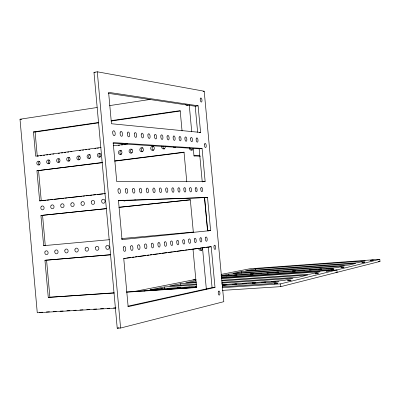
<?xml version="1.0" encoding="UTF-8"?>
<svg xmlns="http://www.w3.org/2000/svg" width="400" height="400" viewBox="0 0 400 400"><rect width="100%" height="100%" fill="white"/><g stroke="black" fill="none" stroke-linecap="round" stroke-linejoin="round"><path stroke-width="0.6" d="M120.59 328.035L223.82 301.68L204.205 91.23L97.29 71.795L93.975 72.355L117.225 328.205L120.59 328.035L97.29 71.795M117.225 328.205L119.03 327.745M222.36 290.39L280.845 286.625L380 261.43L379.795 259.32L249.775 268.79L221.03 274.445M222.105 287.69L280.585 283.86L379.795 259.32M127.865 306.19L212.075 287.645L215.005 287.455L211.215 246.73L208.88 246.925M215.005 287.455L128.14 306.665L123.755 258.59L211.215 246.73M143.96 291.045L146.885 290.46L196.73 287.15M196.635 284.805L164.315 286.99L152.695 289.305L196.345 286.39M196.235 282.665L180.675 283.73L169.765 285.905L196.47 284.09M195.935 280.69L185.795 282.71L196.37 281.985M221.055 275.685L228.815 274.14L344.35 265.915L337.26 267.625L221.105 275.835M241.505 271.61L233.03 273.3L349.115 265.01L355.78 263.395L241.505 271.61L241.65 273.175M255.295 268.865L245.495 270.815L357.515 262.74L365.235 260.88L255.295 268.865L255.435 270.38M132.92 291.765L195.955 279.375M110.465 254.73L44.955 260.29L48.27 297.375L113.93 292.835M115.76 308.1L37.265 312.76L20 119.225L97.165 107.495M109.515 105.62L150.26 99.425M203.065 91.4L204.205 91.23M108.405 93.33L195.21 106.235L198.11 105.81L200.585 132.435L199.425 132.59M101.08 147.445L35.64 156.175L33.47 131.92L98.81 122.445M111.135 120.655L180.175 110.645L182.06 131.02M33.47 131.92L35.105 132.04L98.745 122.82M111.1 121.03L180.3 111.01M123.535 258.44L125.39 258.19M126.63 258.025L130.96 257.435M132.195 257.27L134.055 257.02M135.29 256.85L137.145 256.6M138.385 256.435L145.81 255.43M147.045 255.26L148.9 255.01M150.14 254.84L151.995 254.59M153.23 254.425L157.565 253.84M158.8 253.67L160.655 253.42M161.895 253.25L166.845 252.58M168.08 252.415L172.41 251.83M173.65 251.66L175.505 251.41M176.745 251.245L184.165 250.24M185.405 250.07L187.26 249.82M188.5 249.65L190.355 249.4M191.59 249.235L199.015 248.23M200.255 248.06L205.205 247.39M206.44 247.225L208.295 246.975L212.075 287.645M113.43 145.8L127.63 143.905M38.51 156.075L37.27 156.24L35.105 132.04M40.365 155.825L41.605 155.66M43.46 155.415L44.695 155.25M46.555 155L47.79 154.835M49.65 154.59L50.885 154.425M52.74 154.175L53.98 154.01M58.31 153.435L59.55 153.27M61.405 153.02L62.645 152.855M64.5 152.61L65.74 152.445M67.595 152.195L68.83 152.03M70.69 151.785L71.925 151.62M79.35 150.63L80.59 150.465M82.445 150.215L83.685 150.05M85.54 149.805L86.78 149.64M88.635 149.395L89.87 149.23M94.825 148.57L96.06 148.405M97.3 148.24L98.535 148.075M118.34 145.435L119.575 145.27M121.43 145.02L122.67 144.855M124.525 144.61L125.765 144.445M199.13 148.385L202.24 181.83L205.15 181.5L202.07 148.425L199.17 148.795L112.995 143.25M45.605 200.345L39.64 200.88L36.94 170.745L102.445 162.46M114.805 160.9L184.02 152.145L186.775 181.885M36.94 170.745L102.37 162.71M114.76 161.145L184.135 152.38M193.29 148.505L193.975 155.9L199.765 155.185M196.495 286.7L195.395 286.87L196.77 286.855M39.64 200.88L105.27 193.525M46.85 200.205L49.33 199.925M50.57 199.785L53.055 199.51M54.295 199.37L63.605 198.325M64.845 198.19L67.33 197.91M68.57 197.77L81.605 196.31M82.845 196.17L84.705 195.965M85.945 195.825L88.43 195.545M89.67 195.405L92.155 195.13M93.395 194.99L95.875 194.71M97.12 194.575L102.705 193.945M103.945 193.81L105.185 193.67M118.27 200.775L207.53 197.495L210.605 230.585L121.81 239.625M109.48 239.69L43.645 245.665L40.945 215.475L106.65 208.565M119.045 207.265L190.33 199.77L193.32 232.075M40.945 215.475L106.555 208.665M118.98 207.36L190.425 199.85M43.645 245.665L45.26 245.505L42.565 215.39M121.51 238.585L193.415 232.055M210.605 230.585L207.695 230.845L204.62 197.8M44.955 260.29L110.84 254.765M378.135 261.565L380 261.43M221.63 276.37L333.725 268.475L327.675 269.935L221.455 277.37M192.9 279.975L196.015 279.755M221.575 277.975L336.895 269.93L337.125 272.325L335.88 272.41M221.32 278.615L320.15 271.75L310.165 274.16L221.865 280.23M221.755 280.915L307.65 275.035L298.95 277.14L221.935 282.365M221.5 283.13L292.975 278.305L283.645 280.555L221.91 284.68M222.275 285.45L278.97 281.68L270.945 283.615L222.325 286.82M126.37 292.005L196.64 287.34M48.27 297.375L114.315 292.995M126.775 292.17L196.56 287.54L193 249.125M39.51 312.4L42.62 312.215M46.35 311.99L49.46 311.805M53.19 311.585L56.3 311.4M60.03 311.18L63.14 310.995M66.87 310.77L69.98 310.585M73.71 310.365L76.195 310.215M79.93 309.995L83.035 309.81M86.77 309.585L89.875 309.4M93.61 309.18L96.715 308.995M100.445 308.775L103.555 308.59M107.285 308.365L109.775 308.22M113.505 307.995L115.99 307.85M207.53 197.495L118.465 200.525L122.03 239.64M205.15 181.5L116.74 181.625L113.185 142.605L202.07 148.425M193.975 155.9L200.41 156.22M20 119.225L21.66 119.375M200.585 132.435L111.465 123.75L108.605 92.355L198.11 105.81M93.975 72.355L95.2 72.575M280.585 283.86L280.845 286.625M228.815 274.14L228.915 275.21M204.48 197.775L207.545 230.735M195.21 106.235L197.635 132.315M189.225 104.735L191.745 131.86M202.49 247.615L206.35 289.175M180.675 283.73L180.84 285.5M164.315 286.99L164.485 288.82M38.57 170.77L41.265 200.83M46.565 260.09L49.88 297.085M192.285 150.2A2.08 1.875 -86.4 0 1 190.715 148.385M202.055 250.205A2.095 1.9 82.3 0 1 199.97 248.275M39.41 164.945A1.95 1.645 -89.4 0 1 38.43 163.12A1.95 1.645 -89.4 0 1 39.485 161.345M49.27 163.675A1.96 1.66 -89.3 0 1 48.285 161.84A1.96 1.66 -89.3 0 1 49.345 160.055M59.22 162.39A1.97 1.675 -89.1 0 1 58.23 160.545A1.97 1.675 -89.1 0 1 59.3 158.75M69.27 161.095A1.98 1.695 -89 0 1 68.265 159.24A1.98 1.695 -89 0 1 69.35 157.44M79.41 159.785A1.99 1.71 -88.8 0 1 78.42 157.665A1.99 1.71 -88.8 0 1 79.925 155.99M90.08 158.61A2 1.725 -88.6 0 1 88.625 156.595A2 1.725 -88.6 0 1 90.17 154.65M99.985 157.13A2.005 1.74 -88.4 0 1 98.955 155.255A2.005 1.74 -88.4 0 1 100.07 153.425M121.395 154.57A2.025 1.775 -87.9 0 1 119.9 152.53A2.025 1.775 -87.9 0 1 121.49 150.555M131.585 153.05A2.035 1.79 -87.7 0 1 132.135 149.16M142.78 151.815A2.045 1.81 -87.4 0 1 142.88 147.755M153.63 150.415A2.055 1.825 -87.1 0 1 153.73 146.34M164.58 149A2.065 1.845 -86.8 0 1 163.19 146.14M175.18 147.425A2.08 1.86 -86.4 0 1 174.765 147.15M202.325 247.6A2.1 1.9 82.3 0 1 200.985 250.35A2.1 1.9 82.3 0 1 198.65 248.455M193.1 148.365A2.085 1.88 -86.4 0 1 190.945 150.12A2.085 1.88 -86.4 0 1 189.385 147.755M188.16 104.925A2.03 1.82 -81.9 0 1 185.61 104.555M165.205 146.105A2.075 1.85 -86.8 0 1 163.43 148.94A2.075 1.85 -86.8 0 1 161.79 146.045M175.66 147.1A2.085 1.865 -86.5 0 1 173.39 147.06M135.315 199.845A2.04 1.8 88.2 0 1 134.845 199.825M125.82 200.265A2.03 1.785 88.1 0 1 122.995 200.15M245.17 274.385L242.235 274.67L245.17 274.385M242.56 283.73L246.01 283.445L242.56 283.73M236.405 284.06L232.97 284.395L236.405 284.06M237.005 274.965L234.08 275.245L237.005 274.965M226.88 284.695L223.455 285.03L226.88 284.695M228.895 275.535L225.98 275.82L228.895 275.535M189.55 287.18L186.165 287.51L189.55 287.18M180.405 287.79L177.03 288.12L180.405 287.79M171.33 288.395L167.97 288.725L171.33 288.395M162.33 288.995L158.985 289.325L162.33 288.995M153.405 289.59L150.065 289.915L153.405 289.59M373.26 260.08L370.525 260.31L373.26 260.08M364.785 262.16L361.905 262.425L364.785 262.16M343.99 267.25L340.95 267.525L343.99 267.25M333.775 269.74L330.705 270L333.775 269.74M329.325 270.83L326.24 271.085L329.325 270.83M318.345 273.525L315.065 273.82L318.345 273.525M330.145 268.41L327.09 268.685L330.145 268.41M291.095 280.19L287.595 280.48L291.095 280.19M321.365 269.03L318.33 269.305L321.365 269.03M277.54 283.5L274.03 283.79L277.54 283.5M312.655 269.645L309.605 269.9L312.655 269.645M275.32 281.49L271.81 281.78L275.32 281.49M304.005 270.255L300.99 270.525L304.005 270.255M265.47 282.145L261.99 282.46L265.47 282.145M255.7 282.8L252.23 283.085L255.7 282.8M295.42 270.86L292.4 271.115L295.42 270.86M286.895 271.46L283.89 271.715L286.895 271.46M278.43 272.06L275.45 272.33L278.43 272.06M270.025 272.65L267.05 272.9L270.025 272.65M261.68 273.24L258.725 273.505L261.68 273.24M253.395 273.825L250.45 274.09L253.395 273.825M218.355 291.755A2.055 0.84 86.3 0 0 219.05 295.085A2.055 0.84 86.3 0 0 219.825 292.34A2.055 0.84 86.3 0 0 218.355 291.755M214.065 245.9A2.135 0.875 85.2 0 0 214.785 249.405A2.135 0.875 85.2 0 0 215.605 246.65A2.135 0.875 85.2 0 0 214.065 245.9M204.475 144.365A2.12 0.865 82.8 0 0 205.535 147.57A2.12 0.865 82.8 0 0 206 144.465A2.12 0.865 82.8 0 0 204.475 144.365M200.265 98.87A2.065 0.84 81.7 0 0 201.295 102.05A2.065 0.84 81.7 0 0 201.755 99.105A2.065 0.84 81.7 0 0 200.265 98.87M112.77 131.895A2.53 1.225 81.7 0 0 114.19 135.735A2.53 1.225 81.7 0 0 114.92 132.06A2.53 1.225 81.7 0 0 112.77 131.895M120.16 132.51A2.495 1.19 81.8 0 0 121.55 136.305A2.495 1.19 81.8 0 0 122.26 132.675A2.495 1.19 81.8 0 0 120.16 132.51M127.365 133.115A2.465 1.165 81.9 0 0 128.73 136.86A2.465 1.165 81.9 0 0 129.41 133.275A2.465 1.165 81.9 0 0 127.365 133.115M134.395 133.705A2.435 1.135 82 0 0 135.73 137.405A2.435 1.135 82 0 0 136.39 133.86A2.435 1.135 82 0 0 134.395 133.705M141.25 134.28A2.405 1.105 82 0 0 142.555 137.93A2.405 1.105 82 0 0 143.2 134.43A2.405 1.105 82 0 0 141.25 134.28M147.945 134.84A2.375 1.08 82.1 0 0 149.22 138.445A2.375 1.08 82.1 0 0 149.845 134.985A2.375 1.08 82.1 0 0 147.945 134.84M154.475 135.385A2.35 1.055 82.2 0 0 155.73 138.95A2.35 1.055 82.2 0 0 156.335 135.53A2.35 1.055 82.2 0 0 154.475 135.385M160.855 135.92A2.32 1.03 82.2 0 0 162.085 139.44A2.32 1.03 82.2 0 0 162.67 136.06A2.32 1.03 82.2 0 0 160.855 135.92M167.085 136.44A2.295 1.005 82.3 0 0 168.29 139.92A2.295 1.005 82.3 0 0 168.86 136.58A2.295 1.005 82.3 0 0 167.085 136.44M173.175 136.95A2.265 0.985 82.4 0 0 174.355 140.39A2.265 0.985 82.4 0 0 174.905 137.085A2.265 0.985 82.4 0 0 173.175 136.95M179.125 137.45A2.24 0.96 82.4 0 0 180.28 140.85A2.24 0.96 82.4 0 0 180.815 137.58A2.24 0.96 82.4 0 0 179.125 137.45M184.94 137.935A2.215 0.94 82.5 0 0 186.075 141.295A2.215 0.94 82.5 0 0 186.595 138.065A2.215 0.94 82.5 0 0 184.94 137.935M190.625 138.41A2.19 0.92 82.5 0 0 191.74 141.735A2.19 0.92 82.5 0 0 192.245 138.535A2.19 0.92 82.5 0 0 190.625 138.41M196.19 138.88A2.165 0.9 82.6 0 0 197.28 142.165A2.165 0.9 82.6 0 0 197.77 139A2.165 0.9 82.6 0 0 196.19 138.88M200.795 188.46A2.165 0.905 83.8 0 0 201.885 191.675A2.165 0.905 83.8 0 0 202.365 188.425A2.165 0.905 83.8 0 0 200.795 188.46M195.28 188.545A2.19 0.925 83.8 0 0 196.385 191.795A2.19 0.925 83.8 0 0 196.885 188.51A2.19 0.925 83.8 0 0 195.28 188.545M189.64 188.63A2.215 0.945 83.7 0 0 190.77 191.915A2.215 0.945 83.7 0 0 191.28 188.595A2.215 0.945 83.7 0 0 189.64 188.63M183.87 188.72A2.24 0.965 83.7 0 0 185.02 192.04A2.24 0.965 83.7 0 0 185.545 188.68A2.24 0.965 83.7 0 0 183.87 188.72M177.97 188.81A2.265 0.99 83.7 0 0 179.14 192.17A2.265 0.99 83.7 0 0 179.685 188.77A2.265 0.99 83.7 0 0 177.97 188.81M171.93 188.9A2.29 1.01 83.7 0 0 173.125 192.305A2.29 1.01 83.7 0 0 173.685 188.865A2.29 1.01 83.7 0 0 171.93 188.9M165.75 188.995A2.32 1.035 83.7 0 0 166.97 192.44A2.32 1.035 83.7 0 0 167.545 188.96A2.32 1.035 83.7 0 0 165.75 188.995M159.42 189.095A2.345 1.06 83.6 0 0 160.665 192.575A2.345 1.06 83.6 0 0 161.26 189.055A2.345 1.06 83.6 0 0 159.42 189.095M152.94 189.195A2.375 1.085 83.6 0 0 154.21 192.715A2.375 1.085 83.6 0 0 154.825 189.155A2.375 1.085 83.6 0 0 152.94 189.195M146.3 189.295A2.405 1.11 83.6 0 0 147.6 192.86A2.405 1.11 83.6 0 0 148.23 189.255A2.405 1.11 83.6 0 0 146.3 189.295M139.495 189.4A2.43 1.14 83.6 0 0 140.825 193.01A2.43 1.14 83.6 0 0 141.475 189.36A2.43 1.14 83.6 0 0 139.495 189.4M132.525 189.51A2.465 1.17 83.5 0 0 133.88 193.16A2.465 1.17 83.5 0 0 134.555 189.465A2.465 1.17 83.5 0 0 132.525 189.51M125.375 189.62A2.495 1.2 83.5 0 0 126.76 193.32A2.495 1.2 83.5 0 0 127.455 189.575A2.495 1.2 83.5 0 0 125.375 189.62M118.04 189.73A2.525 1.23 83.5 0 0 119.455 193.48A2.525 1.23 83.5 0 0 120.175 189.685A2.525 1.23 83.5 0 0 118.04 189.73M205.515 237.68A2.17 0.905 85 0 0 206.255 241.24A2.17 0.905 85 0 0 207.11 238.46A2.17 0.905 85 0 0 205.515 237.68M200.045 238.31A2.195 0.925 85 0 0 200.8 241.915A2.195 0.925 85 0 0 201.675 239.1A2.195 0.925 85 0 0 200.045 238.31M194.455 238.96A2.215 0.945 85 0 0 195.22 242.6A2.215 0.945 85 0 0 196.12 239.755A2.215 0.945 85 0 0 194.455 238.96M188.735 239.62A2.245 0.965 85.1 0 0 189.515 243.3A2.245 0.965 85.1 0 0 190.435 240.42A2.245 0.965 85.1 0 0 188.735 239.62M182.885 240.295A2.27 0.99 85.1 0 0 183.68 244.02A2.27 0.99 85.1 0 0 184.625 241.105A2.27 0.99 85.1 0 0 182.885 240.295M176.9 240.99A2.295 1.015 85.1 0 0 177.705 244.755A2.295 1.015 85.1 0 0 178.675 241.805A2.295 1.015 85.1 0 0 176.9 240.99M170.77 241.695A2.32 1.035 85.1 0 0 171.59 245.505A2.32 1.035 85.1 0 0 172.59 242.52A2.32 1.035 85.1 0 0 170.77 241.695M164.495 242.42A2.35 1.06 85.1 0 0 165.335 246.275A2.35 1.06 85.1 0 0 166.36 243.255A2.35 1.06 85.1 0 0 164.495 242.42M158.07 243.165A2.38 1.085 85.2 0 0 158.925 247.065A2.38 1.085 85.2 0 0 159.98 244.005A2.38 1.085 85.2 0 0 158.07 243.165M151.49 243.925A2.405 1.115 85.2 0 0 152.36 247.875A2.405 1.115 85.2 0 0 153.44 244.775A2.405 1.115 85.2 0 0 151.49 243.925M144.745 244.705A2.435 1.14 85.2 0 0 145.63 248.7A2.435 1.14 85.2 0 0 146.745 245.56A2.435 1.14 85.2 0 0 144.745 244.705M137.835 245.505A2.465 1.17 85.2 0 0 138.735 249.55A2.465 1.17 85.2 0 0 139.88 246.37A2.465 1.17 85.2 0 0 137.835 245.505M130.745 246.325A2.5 1.2 85.2 0 0 131.665 250.42A2.5 1.2 85.2 0 0 132.84 247.195A2.5 1.2 85.2 0 0 130.745 246.325M123.475 247.165A2.53 1.23 85.3 0 0 124.41 251.315A2.53 1.23 85.3 0 0 125.625 248.045A2.53 1.23 85.3 0 0 123.475 247.165M39.73 164.34A1.955 1.65 -89.4 0 0 38.705 161.185A1.955 1.65 -89.4 0 0 36.91 163.825A1.955 1.65 -89.4 0 0 39.73 164.34M49.63 163.06A1.965 1.665 -89.3 0 0 48.59 159.89A1.965 1.665 -89.3 0 0 46.78 162.545A1.965 1.665 -89.3 0 0 49.63 163.06M59.62 161.77A1.975 1.68 -89.1 0 0 58.57 158.585A1.975 1.68 -89.1 0 0 56.745 161.255A1.975 1.68 -89.1 0 0 59.62 161.77M69.7 160.465A1.985 1.695 -89 0 0 68.645 157.265A1.985 1.695 -89 0 0 66.8 159.95A1.985 1.695 -89 0 0 69.7 160.465M79.88 159.15A1.995 1.71 -88.8 0 0 78.815 155.935A1.995 1.71 -88.8 0 0 76.95 158.635A1.995 1.71 -88.8 0 0 79.88 159.15M90.155 157.82A2.005 1.73 -88.6 0 0 89.08 154.59A2.005 1.73 -88.6 0 0 87.2 157.305A2.005 1.73 -88.6 0 0 90.155 157.82M100.53 156.48A2.015 1.745 -88.4 0 0 99.445 153.235A2.015 1.745 -88.4 0 0 97.545 155.96A2.015 1.745 -88.4 0 0 100.53 156.48M121.575 153.755A2.03 1.78 -88 0 0 120.475 150.485A2.03 1.78 -88 0 0 118.535 153.24A2.03 1.78 -88 0 0 121.575 153.755M132.255 152.375A2.04 1.795 -87.7 0 0 131.14 149.09A2.04 1.795 -87.7 0 0 129.185 151.86A2.04 1.795 -87.7 0 0 132.255 152.375M143.035 150.985A2.05 1.81 -87.4 0 0 141.91 147.68A2.05 1.81 -87.4 0 0 139.935 150.465A2.05 1.81 -87.4 0 0 143.035 150.985M153.92 149.575A2.06 1.83 -87.1 0 0 152.79 146.255A2.06 1.83 -87.1 0 0 150.79 149.055A2.06 1.83 -87.1 0 0 153.92 149.575M101.995 199.98A2.015 1.75 87.9 0 0 103.08 203.245A2.015 1.75 87.9 0 0 104.99 200.565A2.015 1.75 87.9 0 0 101.995 199.98M91.62 201.11A2.005 1.735 87.9 0 0 92.69 204.365A2.005 1.735 87.9 0 0 94.58 201.695A2.005 1.735 87.9 0 0 91.62 201.11M81.335 202.235A1.995 1.715 87.8 0 0 82.4 205.475A1.995 1.715 87.8 0 0 84.275 202.82A1.995 1.715 87.8 0 0 81.335 202.235M71.155 203.35A1.985 1.7 87.7 0 0 72.21 206.57A1.985 1.7 87.7 0 0 74.065 203.93A1.985 1.7 87.7 0 0 71.155 203.35M61.065 204.45A1.975 1.685 87.7 0 0 62.11 207.66A1.975 1.685 87.7 0 0 63.95 205.03A1.975 1.685 87.7 0 0 61.065 204.45M51.07 205.545A1.965 1.67 87.6 0 0 52.105 208.74A1.965 1.67 87.6 0 0 53.925 206.12A1.965 1.67 87.6 0 0 51.07 205.545M41.17 206.625A1.955 1.655 87.6 0 0 42.195 209.805A1.955 1.655 87.6 0 0 44 207.2A1.955 1.655 87.6 0 0 41.17 206.625M105.94 246.515A2.015 1.75 84.2 0 0 107.725 249.395A2.015 1.75 84.2 0 0 108.965 246.255A2.015 1.75 84.2 0 0 105.94 246.515M95.535 247.43A2.005 1.735 84.3 0 0 97.3 250.3A2.005 1.735 84.3 0 0 98.53 247.17A2.005 1.735 84.3 0 0 95.535 247.43M85.23 248.335A1.995 1.72 84.3 0 0 86.98 251.19A1.995 1.72 84.3 0 0 88.195 248.08A1.995 1.72 84.3 0 0 85.23 248.335M75.015 249.23A1.985 1.705 84.4 0 0 76.75 252.075A1.985 1.705 84.4 0 0 77.955 248.98A1.985 1.705 84.4 0 0 75.015 249.23M64.905 250.12A1.98 1.685 84.5 0 0 66.62 252.95A1.98 1.685 84.5 0 0 67.815 249.87A1.98 1.685 84.5 0 0 64.905 250.12M54.88 251A1.97 1.67 84.5 0 0 56.585 253.815A1.97 1.67 84.5 0 0 57.765 250.75A1.97 1.67 84.5 0 0 54.88 251M44.955 251.87A1.96 1.655 84.6 0 0 46.645 254.675A1.96 1.655 84.6 0 0 47.81 251.625A1.96 1.655 84.6 0 0 44.955 251.87"/></g></svg>
